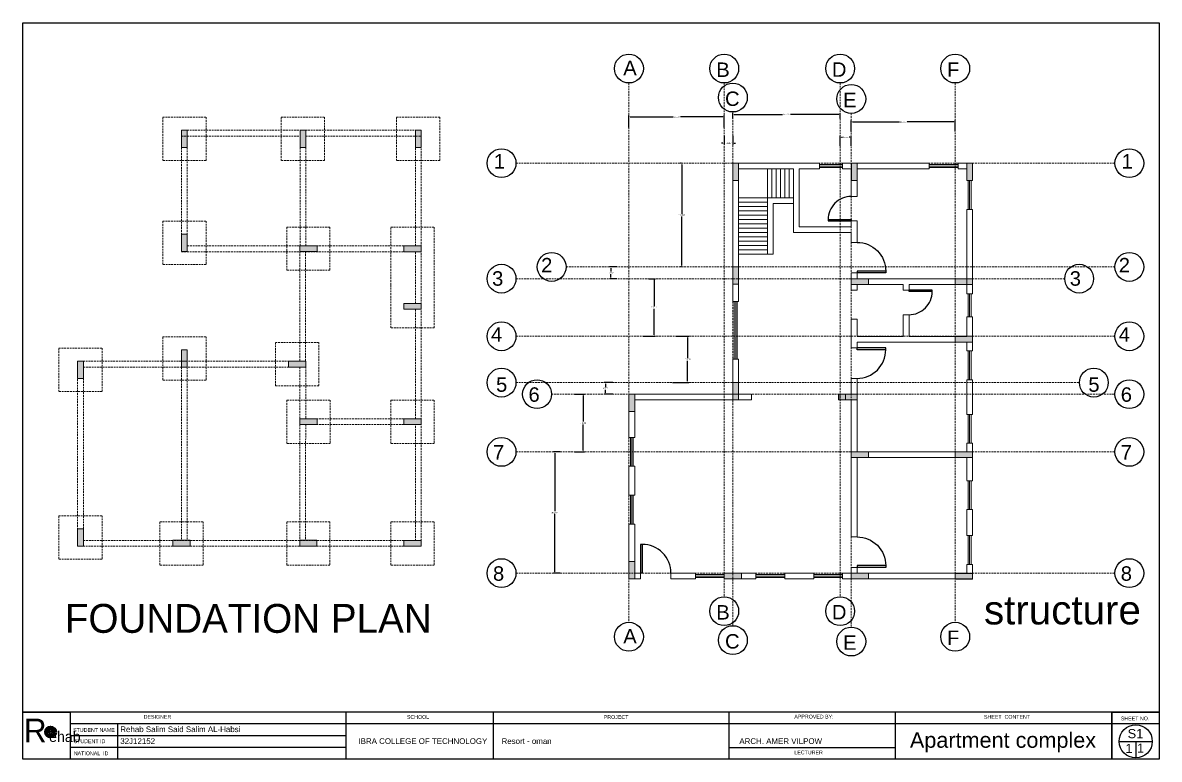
# Model space of a CAD drawing. Header units: inches. Extents: x -179 to 300, y 123 to 718.
# Drawn here: x 144.9 to 299.9, y 489.3 to 589.8 of the extents above; entities that cross this region are included whole.
import ezdxf

# ---------------------------------------------------------------- set-up
doc = ezdxf.new("R2010")
doc.units = ezdxf.units.IN
doc.header["$MEASUREMENT"] = 0
for name, pattern in [('ACAD_ISO02W100', [15, 12, -3]), ('DASHED2', [0.375, 0.25, -0.125]), ('HIDDEN', [0.375, 0.25, -0.125])]:
    doc.linetypes.add(name, pattern=pattern)
doc.layers.add('FUR', color=6, linetype='Continuous')
doc.styles.get("Standard").update_dxf_attribs({"font": 'arial.ttf'})
doc.styles.add('STYLUS', font='stylu.ttf')
doc.dimstyles.get("Standard").update_dxf_attribs({"dimtxt": 0.18, "dimasz": 0.18, "dimexe": 0.18, "dimexo": 0.0625, "dimgap": 0.09, "dimtad": 0, "dimtih": 1, "dimtoh": 1, "dimdec": 4, "dimzin": 0, "dimdsep": 46, "dimtxsty": 'Standard', "dimcen": 0.09, "dimadec": 0, "dimazin": 0, "dimtfac": 1, "dimtdec": 4, "dimtofl": 0, "dimtmove": 0, "dimatfit": 3, "dimfxl": 1, "dimtolj": 1, "dimtzin": 0, "dimarcsym": 0})

# ---------------------------------------------------------------- blocks, each defined once
blk = doc.blocks.new('DESK4')
at = {"color": 0}
for p, q in [((0, 1), (-0.06, 1)), ((0, 0), (-0.06, 0))]:
    blk.add_line(p, q, dxfattribs=at)
blk.add_lwpolyline([(-0.06, 1), (-0.06, 0)], dxfattribs=at)
blk.add_lwpolyline([(1, 0, 0.414214), (0, 1), (0, 0)], format="xyb", dxfattribs=at)
blk = doc.blocks.new('*D258')
at = {"color": 0, "lineweight": -2, "transparency": 16777216}
for p, q in [((257.88, 574.93), (257.88, 576.41)), ((258.06, 576.23), (264.44, 576.23)), ((271.88, 576.23), (265.49, 576.23)), ((272.06, 574.93), (272.06, 576.41))]:
    blk.add_line(p, q, dxfattribs=at)
at = {"color": 0, "lineweight": 100, "transparency": 16777216}
for points in [[(258.06, 576.26), (258.06, 576.2), (257.88, 576.23)], [(271.88, 576.26), (271.88, 576.2), (272.06, 576.23)]]:
    blk.add_solid(points, dxfattribs=at)
at = {"layer": 'Defpoints', "color": 0, "lineweight": 100, "transparency": 16777216}
for p in [(272.06, 576.23), (257.88, 574.87), (272.06, 574.87)]:
    blk.add_point(p, dxfattribs=at)
at = {"color": 0, "lineweight": 100, "transparency": 16777216, "insert": (264.97, 576.23), "char_height": 0.18, "attachment_point": 5}
blk.add_mtext('\\A1;14.1803', dxfattribs=at)
blk = doc.blocks.new('*D259')
at = {"color": 0, "lineweight": -2, "transparency": 16777216}
for p, q in [((256.36, 572.97), (256.36, 574.32)), ((256.54, 574.14), (256.67, 574.14)), ((257.7, 574.14), (257.58, 574.14)), ((257.88, 572.97), (257.88, 574.32))]:
    blk.add_line(p, q, dxfattribs=at)
at = {"color": 0, "lineweight": 100, "transparency": 16777216}
for points in [[(256.54, 574.17), (256.54, 574.11), (256.36, 574.14)], [(257.7, 574.17), (257.7, 574.11), (257.88, 574.14)]]:
    blk.add_solid(points, dxfattribs=at)
at = {"layer": 'Defpoints', "color": 0, "lineweight": 100, "transparency": 16777216}
for p in [(256.36, 574.14), (256.36, 572.91), (257.88, 572.91)]:
    blk.add_point(p, dxfattribs=at)
at = {"color": 0, "lineweight": 100, "transparency": 16777216, "insert": (257.12, 574.14), "char_height": 0.18, "attachment_point": 5}
blk.add_mtext('\\A1;1.5169', dxfattribs=at)
blk = doc.blocks.new('*D260')
at = {"color": 0, "lineweight": -2, "transparency": 16777216}
for p, q in [((241.73, 576.68), (241.73, 577.42)), ((241.91, 577.24), (248.52, 577.24)), ((256.18, 577.24), (249.57, 577.24)), ((256.36, 576.68), (256.36, 577.42))]:
    blk.add_line(p, q, dxfattribs=at)
at = {"color": 0, "lineweight": 100, "transparency": 16777216}
for points in [[(241.91, 577.27), (241.91, 577.21), (241.73, 577.24)], [(256.18, 577.27), (256.18, 577.21), (256.36, 577.24)]]:
    blk.add_solid(points, dxfattribs=at)
at = {"layer": 'Defpoints', "color": 0, "lineweight": 100, "transparency": 16777216}
for p in [(241.73, 577.24), (241.73, 576.62), (256.36, 576.62)]:
    blk.add_point(p, dxfattribs=at)
at = {"color": 0, "lineweight": 100, "transparency": 16777216, "insert": (249.05, 577.24), "char_height": 0.18, "attachment_point": 5}
blk.add_mtext('\\A1;14.6329', dxfattribs=at)
blk = doc.blocks.new('*D249')
at = {"color": 0, "lineweight": -2, "transparency": 16777216}
for p, q in [((240.55, 574.33), (240.55, 573.14)), ((241.73, 574.33), (241.73, 573.14)), ((240.37, 573.32), (240.19, 573.32)), ((241.91, 573.32), (242.09, 573.32))]:
    blk.add_line(p, q, dxfattribs=at)
at = {"color": 0, "lineweight": 100, "transparency": 16777216}
for points in [[(240.37, 573.35), (240.37, 573.29), (240.55, 573.32)], [(241.91, 573.35), (241.91, 573.29), (241.73, 573.32)]]:
    blk.add_solid(points, dxfattribs=at)
at = {"layer": 'Defpoints', "color": 0, "lineweight": 100, "transparency": 16777216}
for p in [(240.55, 574.39), (241.73, 574.39), (241.73, 573.32)]:
    blk.add_point(p, dxfattribs=at)
at = {"color": 0, "lineweight": 100, "transparency": 16777216, "insert": (241.14, 573.32), "char_height": 0.18, "attachment_point": 5}
blk.add_mtext('\\A1;1.1817', dxfattribs=at)
blk = doc.blocks.new('*D250')
at = {"color": 0, "lineweight": -2, "transparency": 16777216}
for p, q in [((227.55, 575.48), (227.55, 577.09)), ((227.73, 576.91), (233.52, 576.91)), ((240.37, 576.91), (234.57, 576.91)), ((240.55, 575.48), (240.55, 577.09))]:
    blk.add_line(p, q, dxfattribs=at)
at = {"color": 0, "lineweight": 100, "transparency": 16777216}
for points in [[(227.73, 576.94), (227.73, 576.88), (227.55, 576.91)], [(240.37, 576.94), (240.37, 576.88), (240.55, 576.91)]]:
    blk.add_solid(points, dxfattribs=at)
at = {"layer": 'Defpoints', "color": 0, "lineweight": 100, "transparency": 16777216}
for p in [(227.55, 576.91), (227.55, 575.42), (240.55, 575.42)]:
    blk.add_point(p, dxfattribs=at)
at = {"color": 0, "lineweight": 100, "transparency": 16777216, "insert": (234.05, 576.91), "char_height": 0.18, "attachment_point": 5}
blk.add_mtext('\\A1;12.9986', dxfattribs=at)
blk = doc.blocks.new('*D251')
at = {"color": 0, "lineweight": -2, "transparency": 16777216}
for p, q in [((234.68, 570.6), (234.57, 570.6)), ((234.75, 570.42), (234.75, 563.7)), ((234.75, 556.62), (234.75, 563.34)), ((234.68, 556.44), (234.57, 556.44))]:
    blk.add_line(p, q, dxfattribs=at)
at = {"color": 0, "lineweight": 100, "transparency": 16777216}
for points in [[(234.72, 570.42), (234.78, 570.42), (234.75, 570.6)], [(234.72, 556.62), (234.78, 556.62), (234.75, 556.44)]]:
    blk.add_solid(points, dxfattribs=at)
at = {"layer": 'Defpoints', "color": 0, "lineweight": 100, "transparency": 16777216}
for p in [(234.75, 570.6), (234.75, 556.44), (234.75, 556.44)]:
    blk.add_point(p, dxfattribs=at)
at = {"color": 0, "lineweight": 100, "transparency": 16777216, "insert": (234.75, 563.52), "char_height": 0.18, "attachment_point": 5}
blk.add_mtext('\\A1;14.1567', dxfattribs=at)
blk = doc.blocks.new('*D252')
at = {"color": 0, "lineweight": -2, "transparency": 16777216}
for p, q in [((225.92, 556.44), (224.88, 556.44)), ((225.06, 556.26), (225.06, 555.82)), ((225.06, 555.02), (225.06, 555.46)), ((225.92, 554.84), (224.88, 554.84))]:
    blk.add_line(p, q, dxfattribs=at)
at = {"color": 0, "lineweight": 100, "transparency": 16777216}
for points in [[(225.03, 556.26), (225.09, 556.26), (225.06, 556.44)], [(225.03, 555.02), (225.09, 555.02), (225.06, 554.84)]]:
    blk.add_solid(points, dxfattribs=at)
at = {"layer": 'Defpoints', "color": 0, "lineweight": 100, "transparency": 16777216}
for p in [(225.98, 556.44), (225.06, 554.84), (225.98, 554.84)]:
    blk.add_point(p, dxfattribs=at)
at = {"color": 0, "lineweight": 100, "transparency": 16777216, "insert": (225.06, 555.64), "char_height": 0.18, "attachment_point": 5}
blk.add_mtext('\\A1;1.5992', dxfattribs=at)
blk = doc.blocks.new('*D253')
at = {"color": 0, "lineweight": -2, "transparency": 16777216}
for p, q in [((230.25, 554.84), (231.16, 554.84)), ((230.98, 554.66), (230.98, 551.09)), ((230.98, 547.16), (230.98, 550.73)), ((229.49, 546.98), (231.16, 546.98))]:
    blk.add_line(p, q, dxfattribs=at)
at = {"color": 0, "lineweight": 100, "transparency": 16777216}
for points in [[(230.95, 554.66), (231.01, 554.66), (230.98, 554.84)], [(230.95, 547.16), (231.01, 547.16), (230.98, 546.98)]]:
    blk.add_solid(points, dxfattribs=at)
at = {"layer": 'Defpoints', "color": 0, "lineweight": 100, "transparency": 16777216}
for p in [(230.18, 554.84), (229.43, 546.98), (230.98, 546.98)]:
    blk.add_point(p, dxfattribs=at)
at = {"color": 0, "lineweight": 100, "transparency": 16777216, "insert": (230.98, 550.91), "char_height": 0.18, "attachment_point": 5}
blk.add_mtext('\\A1;7.8614', dxfattribs=at)
blk = doc.blocks.new('*D254')
at = {"color": 0, "lineweight": -2, "transparency": 16777216}
for p, q in [((233.94, 546.98), (235.74, 546.98)), ((235.56, 546.8), (235.56, 544)), ((235.56, 540.84), (235.56, 543.64)), ((233.48, 540.66), (235.74, 540.66))]:
    blk.add_line(p, q, dxfattribs=at)
at = {"color": 0, "lineweight": 100, "transparency": 16777216}
for points in [[(235.53, 546.8), (235.59, 546.8), (235.56, 546.98)], [(235.53, 540.84), (235.59, 540.84), (235.56, 540.66)]]:
    blk.add_solid(points, dxfattribs=at)
at = {"layer": 'Defpoints', "color": 0, "lineweight": 100, "transparency": 16777216}
for p in [(233.88, 546.98), (233.42, 540.66), (235.56, 540.66)]:
    blk.add_point(p, dxfattribs=at)
at = {"color": 0, "lineweight": 100, "transparency": 16777216, "insert": (235.56, 543.82), "char_height": 0.18, "attachment_point": 5}
blk.add_mtext('\\A1;6.3189', dxfattribs=at)
blk = doc.blocks.new('*D255')
at = {"color": 0, "lineweight": -2, "transparency": 16777216}
for p, q in [((225.37, 540.66), (224.16, 540.66)), ((224.34, 540.48), (224.34, 540.05)), ((224.34, 539.26), (224.34, 539.69)), ((225.37, 539.08), (224.16, 539.08))]:
    blk.add_line(p, q, dxfattribs=at)
at = {"color": 0, "lineweight": 100, "transparency": 16777216}
for points in [[(224.31, 540.48), (224.37, 540.48), (224.34, 540.66)], [(224.31, 539.26), (224.37, 539.26), (224.34, 539.08)]]:
    blk.add_solid(points, dxfattribs=at)
at = {"layer": 'Defpoints', "color": 0, "lineweight": 100, "transparency": 16777216}
for p in [(225.44, 540.66), (224.34, 539.08), (225.44, 539.08)]:
    blk.add_point(p, dxfattribs=at)
at = {"color": 0, "lineweight": 100, "transparency": 16777216, "insert": (224.34, 539.87), "char_height": 0.18, "attachment_point": 5}
blk.add_mtext('\\A1;1.5756', dxfattribs=at)
blk = doc.blocks.new('*D256')
at = {"color": 0, "lineweight": -2, "transparency": 16777216}
for p, q in [((220.12, 539.08), (221.5, 539.08)), ((221.32, 538.9), (221.32, 535.33)), ((221.32, 531.39), (221.32, 534.96)), ((220.12, 531.21), (221.5, 531.21))]:
    blk.add_line(p, q, dxfattribs=at)
at = {"color": 0, "lineweight": 100, "transparency": 16777216}
for points in [[(221.29, 538.9), (221.35, 538.9), (221.32, 539.08)], [(221.29, 531.39), (221.35, 531.39), (221.32, 531.21)]]:
    blk.add_solid(points, dxfattribs=at)
at = {"layer": 'Defpoints', "color": 0, "lineweight": 100, "transparency": 16777216}
for p in [(220.06, 539.08), (220.06, 531.21), (221.32, 531.21)]:
    blk.add_point(p, dxfattribs=at)
at = {"color": 0, "lineweight": 100, "transparency": 16777216, "insert": (221.32, 535.15), "char_height": 0.18, "attachment_point": 5}
blk.add_mtext('\\A1;7.8780', dxfattribs=at)
blk = doc.blocks.new('*D257')
at = {"color": 0, "lineweight": -2, "transparency": 16777216}
for p, q in [((218.15, 531.21), (217.28, 531.21)), ((217.46, 531.03), (217.46, 523.12)), ((217.46, 514.84), (217.46, 522.75)), ((218.15, 514.66), (217.28, 514.66))]:
    blk.add_line(p, q, dxfattribs=at)
at = {"color": 0, "lineweight": 100, "transparency": 16777216}
for points in [[(217.43, 531.03), (217.49, 531.03), (217.46, 531.21)], [(217.43, 514.84), (217.49, 514.84), (217.46, 514.66)]]:
    blk.add_solid(points, dxfattribs=at)
at = {"layer": 'Defpoints', "color": 0, "lineweight": 100, "transparency": 16777216}
for p in [(218.21, 531.21), (217.46, 514.66), (218.21, 514.66)]:
    blk.add_point(p, dxfattribs=at)
at = {"color": 0, "lineweight": 100, "transparency": 16777216, "insert": (217.46, 522.93), "char_height": 0.18, "attachment_point": 5}
blk.add_mtext('\\A1;16.5437', dxfattribs=at)

msp = doc.modelspace()

# ---------------------------------------------------------------- hatches: boundary and pattern name
at = {"lineweight": 0, "true_color": 0xf27172}
h = msp.add_hatch(color=11, dxfattribs=at)
h.dxf.hatch_style = 1
h.paths.add_polyline_path([(166.52053, 572.71997), (167.30833, 572.71997), (167.30833, 575.08335), (166.52053, 575.08335)])
h = msp.add_hatch(color=11, dxfattribs=at)
h.dxf.hatch_style = 1
h.paths.add_polyline_path([(182.68282, 572.71997), (183.47061, 572.71997), (183.47061, 575.08335), (182.68282, 575.08335)])
h = msp.add_hatch(color=11, dxfattribs=at)
h.dxf.hatch_style = 1
h.paths.add_polyline_path([(198.42624, 572.71997), (199.21404, 572.71997), (199.21404, 575.08335), (198.42624, 575.08335)])
h = msp.add_hatch(color=11, dxfattribs=at)
h.dxf.hatch_style = 1
h.paths.add_polyline_path([(241.72977, 568.23242), (242.51756, 568.23242), (242.51756, 570.59581), (241.72977, 570.59581)])
h = msp.add_hatch(color=11, dxfattribs=at)
h.dxf.hatch_style = 1
h.paths.add_polyline_path([(257.89205, 568.23242), (258.67984, 568.23242), (258.67984, 570.59581), (257.89205, 570.59581)])
h = msp.add_hatch(color=11, dxfattribs=at)
h.dxf.hatch_style = 1
h.paths.add_polyline_path([(273.63547, 568.23242), (274.42327, 568.23242), (274.42327, 570.59581), (273.63547, 570.59581)])
h = msp.add_hatch(color=11, dxfattribs=at)
h.dxf.hatch_style = 1
h.paths.add_polyline_path([(166.52053, 558.56326), (167.30833, 558.56326), (167.30833, 560.92664), (166.52053, 560.92664)])
h = msp.add_hatch(color=11, dxfattribs=at)
h.dxf.hatch_style = 1
h.paths.add_polyline_path([(184.99991, 558.53965), (184.99991, 559.32745), (182.63652, 559.32745), (182.63652, 558.53965)])
h = msp.add_hatch(color=11, dxfattribs=at)
h.dxf.hatch_style = 1
h.paths.add_polyline_path([(199.21404, 558.51487), (199.21404, 559.30267), (196.85065, 559.30267), (196.85065, 558.51487)])
h = msp.add_hatch(color=11, dxfattribs=at)
h.dxf.hatch_style = 1
h.paths.add_polyline_path([(241.72977, 554.07571), (242.51756, 554.07571), (242.51756, 556.4391), (241.72977, 556.4391)])
h = msp.add_hatch(color=11, dxfattribs=at)
h.dxf.hatch_style = 1
h.paths.add_polyline_path([(260.20914, 554.05211), (260.20914, 554.83991), (257.84576, 554.83991), (257.84576, 554.05211)])
h = msp.add_hatch(color=11, dxfattribs=at)
h.dxf.hatch_style = 1
h.paths.add_polyline_path([(274.42327, 554.02733), (274.42327, 554.81512), (272.05988, 554.81512), (272.05988, 554.02733)])
h = msp.add_hatch(color=11, dxfattribs=at)
h.dxf.hatch_style = 1
h.paths.add_polyline_path([(199.21404, 550.67823), (199.21404, 551.46602), (196.85065, 551.46602), (196.85065, 550.67823)])
h = msp.add_hatch(color=11, dxfattribs=at)
h.dxf.hatch_style = 1
h.paths.add_polyline_path([(274.42327, 546.19068), (274.42327, 546.97848), (272.05988, 546.97848), (272.05988, 546.19068)])
h = msp.add_hatch(color=11, dxfattribs=at)
h.dxf.hatch_style = 1
h.paths.add_polyline_path([(166.52053, 542.78375), (167.30833, 542.78375), (167.30833, 545.14714), (166.52053, 545.14714)])
h = msp.add_hatch(color=11, dxfattribs=at)
h.dxf.hatch_style = 1
h.paths.add_polyline_path([(152.34022, 541.20816), (153.12801, 541.20816), (153.12801, 543.57155), (152.34022, 543.57155)])
h = msp.add_hatch(color=11, dxfattribs=at)
h.dxf.hatch_style = 1
h.paths.add_polyline_path([(183.45813, 542.78375), (183.45813, 543.57155), (181.09475, 543.57155), (181.09475, 542.78375)])
h = msp.add_hatch(color=11, dxfattribs=at)
h.dxf.hatch_style = 1
h.paths.add_polyline_path([(241.72977, 538.29621), (242.51756, 538.29621), (242.51756, 540.65959), (241.72977, 540.65959)])
h = msp.add_hatch(color=11, dxfattribs=at)
h.dxf.hatch_style = 1
h.paths.add_polyline_path([(227.54945, 536.72062), (228.33725, 536.72062), (228.33725, 539.084), (227.54945, 539.084)])
h = msp.add_hatch(color=11, dxfattribs=at)
h.dxf.hatch_style = 1
h.paths.add_polyline_path([(258.66736, 538.29621), (258.66736, 539.084), (256.30398, 539.084), (256.30398, 538.29621)])
h = msp.add_hatch(color=11, dxfattribs=at)
h.dxf.hatch_style = 1
h.paths.add_polyline_path([(185.03372, 534.92813), (185.03372, 535.71592), (182.67034, 535.71592), (182.67034, 534.92813)])
h = msp.add_hatch(color=11, dxfattribs=at)
h.dxf.hatch_style = 1
h.paths.add_polyline_path([(199.21404, 534.92813), (199.21404, 535.71592), (196.85065, 535.71592), (196.85065, 534.92813)])
h = msp.add_hatch(color=11, dxfattribs=at)
h.dxf.hatch_style = 1
h.paths.add_polyline_path([(260.24295, 530.41825), (260.24295, 531.20605), (257.87957, 531.20605), (257.87957, 530.41825)])
h = msp.add_hatch(color=11, dxfattribs=at)
h.dxf.hatch_style = 1
h.paths.add_polyline_path([(274.42327, 530.44058), (274.42327, 531.22838), (272.05988, 531.22838), (272.05988, 530.44058)])
h = msp.add_hatch(color=11, dxfattribs=at)
h.dxf.hatch_style = 1
h.paths.add_polyline_path([(152.34022, 518.3621), (153.12801, 518.3621), (153.12801, 520.72548), (152.34022, 520.72548)])
h = msp.add_hatch(color=11, dxfattribs=at)
h.dxf.hatch_style = 1
h.paths.add_polyline_path([(167.70223, 518.3621), (167.70223, 519.14989), (165.33884, 519.14989), (165.33884, 518.3621)])
h = msp.add_hatch(color=11, dxfattribs=at)
h.dxf.hatch_style = 1
h.paths.add_polyline_path([(184.99944, 518.3621), (184.99944, 519.14989), (182.63605, 519.14989), (182.63605, 518.3621)])
h = msp.add_hatch(color=11, dxfattribs=at)
h.dxf.hatch_style = 1
h.paths.add_polyline_path([(199.21404, 518.32319), (199.21404, 519.11099), (196.85065, 519.11099), (196.85065, 518.32319)])
h = msp.add_hatch(color=11, dxfattribs=at)
h.dxf.hatch_style = 1
h.paths.add_polyline_path([(227.54945, 513.87455), (228.33725, 513.87455), (228.33725, 516.23794), (227.54945, 516.23794)])
h = msp.add_hatch(color=11, dxfattribs=at)
h.dxf.hatch_style = 1
h.paths.add_polyline_path([(242.91146, 513.87455), (242.91146, 514.66235), (240.54807, 514.66235), (240.54807, 513.87455)])
h = msp.add_hatch(color=11, dxfattribs=at)
h.dxf.hatch_style = 1
h.paths.add_polyline_path([(260.20867, 513.87455), (260.20867, 514.66235), (257.84528, 514.66235), (257.84528, 513.87455)])
h = msp.add_hatch(color=11, dxfattribs=at)
h.dxf.hatch_style = 1
h.paths.add_polyline_path([(274.42327, 513.83565), (274.42327, 514.62344), (272.05988, 514.62344), (272.05988, 513.83565)])
at = {"lineweight": 100, "true_color": 0x000000}
h = msp.add_hatch(color=18, dxfattribs=at)
h.dxf.hatch_style = 1
h.paths.add_polyline_path([(148.33942, 493.16686, 1), (148.50346, 493.16686, 1)])
h.paths.add_polyline_path([(149.08464, 493.16686, 1), (148.9206, 493.16686, 1)])

# ---------------------------------------------------------------- linework, layer by layer
at = {"color": 240, "true_color": 0xed1f24}
for p, q in [((144.85777, 489.26594), (144.85777, 589.76088)), ((144.85777, 489.26594), (144.85777, 589.76088)), ((144.85777, 589.76088), (299.89484, 589.76088)), ((299.89484, 589.76088), (299.89484, 489.26594)), ((299.89484, 495.70793), (144.85777, 495.70793)), ((209.0117, 495.70793), (209.0117, 489.26594)), ((241.18219, 495.70793), (241.18219, 489.26594)), ((263.88647, 495.70793), (263.88647, 489.26594)), ((263.88647, 495.70793), (263.88647, 489.26594)), ((293.42109, 495.70793), (293.42109, 489.26594)), ((299.89484, 494.09743), (151.33152, 494.09743)), ((157.80527, 494.09743), (157.80527, 489.26594)), ((241.18219, 494.09743), (241.18219, 489.26594)), ((188.91778, 492.48693), (151.33152, 492.48693)), ((188.91778, 490.87644), (151.33152, 490.87644)), ((263.88647, 490.81181), (241.18219, 490.81181)), ((299.89484, 489.26594), (144.85777, 489.26594)), ((299.89484, 489.26594), (144.85777, 489.26594))]:
    msp.add_line(p, q, dxfattribs=at)
at = {"color": 5, "linetype": 'DASHED2', "lineweight": 0}
for p, q in [((227.54945, 581.53996), (227.54945, 507.95387)), ((240.54807, 581.53996), (240.54807, 511.44601)), ((256.36271, 581.53996), (256.36271, 511.44601)), ((272.05988, 581.53996), (272.05988, 507.95387)), ((241.72977, 577.58444), (241.72977, 507.4905)), ((257.87957, 577.39084), (257.87957, 507.29689))]:
    msp.add_line(p, q, dxfattribs=at)
at = {"color": 1, "linetype": 'HIDDEN', "lineweight": 0}
for p, q in [((163.9602, 576.85589), (169.86866, 576.85589)), ((163.9602, 570.94743), (163.9602, 576.85589)), ((169.86866, 576.85589), (169.86866, 570.94743)), ((180.12248, 576.85589), (186.03095, 576.85589)), ((180.12248, 570.94743), (180.12248, 576.85589)), ((186.03095, 576.85589), (186.03095, 570.94743)), ((195.86591, 576.85589), (201.77437, 576.85589)), ((195.86591, 570.94743), (195.86591, 576.85589)), ((201.77437, 576.85589), (201.77437, 570.94743)), ((169.86866, 570.94743), (163.9602, 570.94743)), ((186.03095, 570.94743), (180.12248, 570.94743)), ((201.77437, 570.94743), (195.86591, 570.94743)), ((163.9602, 562.69918), (169.86866, 562.69918)), ((163.9602, 556.79072), (163.9602, 562.69918)), ((169.86866, 562.69918), (169.86866, 556.79072)), ((180.86398, 561.88778), (186.77245, 561.88778)), ((180.86398, 555.97932), (180.86398, 561.88778)), ((186.77245, 561.88778), (186.77245, 555.97932)), ((195.07811, 561.863), (200.98657, 561.863)), ((195.07811, 554.02636), (195.07811, 561.863)), ((200.98657, 561.863), (200.98657, 554.02636)), ((169.86866, 556.79072), (163.9602, 556.79072)), ((186.77245, 555.97932), (180.86398, 555.97932)), ((195.07811, 548.11789), (195.07811, 554.02636)), ((200.98657, 554.02636), (200.98657, 548.11789)), ((200.98657, 548.11789), (195.07811, 548.11789)), ((163.9602, 546.91968), (169.86866, 546.91968)), ((163.9602, 541.01121), (163.9602, 546.91968)), ((169.86866, 546.91968), (169.86866, 541.01121)), ((179.32221, 546.13188), (185.23067, 546.13188)), ((179.32221, 540.22342), (179.32221, 546.13188)), ((185.23067, 546.13188), (185.23067, 540.22342)), ((149.77989, 545.34408), (155.68835, 545.34408)), ((149.77989, 539.43562), (149.77989, 545.34408)), ((155.68835, 545.34408), (155.68835, 539.43562)), ((169.86866, 541.01121), (163.9602, 541.01121)), ((185.23067, 540.22342), (179.32221, 540.22342)), ((155.68835, 539.43562), (149.77989, 539.43562)), ((180.8978, 538.27626), (186.80626, 538.27626)), ((180.8978, 532.36779), (180.8978, 538.27626)), ((186.80626, 538.27626), (186.80626, 532.36779)), ((195.07811, 538.27626), (200.98657, 538.27626)), ((195.07811, 532.36779), (195.07811, 538.27626)), ((200.98657, 538.27626), (200.98657, 532.36779)), ((186.80626, 532.36779), (180.8978, 532.36779)), ((200.98657, 532.36779), (195.07811, 532.36779)), ((149.77989, 522.49802), (155.68835, 522.49802)), ((149.77989, 516.58956), (149.77989, 522.49802)), ((155.68835, 522.49802), (155.68835, 516.58956)), ((163.5663, 521.67132), (169.47477, 521.67132)), ((163.5663, 515.76286), (163.5663, 521.67132)), ((169.47477, 521.67132), (169.47477, 515.76286)), ((180.86351, 521.67132), (186.77198, 521.67132)), ((180.86351, 515.76286), (180.86351, 521.67132)), ((186.77198, 521.67132), (186.77198, 515.76286)), ((195.07811, 521.67132), (200.98657, 521.67132)), ((195.07811, 515.76286), (195.07811, 521.67132)), ((200.98657, 521.67132), (200.98657, 515.76286)), ((155.68835, 516.58956), (149.77989, 516.58956)), ((169.47477, 515.76286), (163.5663, 515.76286)), ((186.77198, 515.76286), (180.86351, 515.76286)), ((200.98657, 515.76286), (195.07811, 515.76286))]:
    msp.add_line(p, q, dxfattribs=at)
at = {"color": 32, "lineweight": 0}
for p, q in [((166.52053, 575.08335), (167.30833, 575.08335)), ((166.52053, 572.71997), (166.52053, 575.08335)), ((167.30833, 575.08335), (167.30833, 572.71997)), ((182.68282, 575.08335), (183.47061, 575.08335)), ((182.68282, 572.71997), (182.68282, 575.08335)), ((183.47061, 575.08335), (183.47061, 572.71997)), ((198.42624, 575.08335), (199.21404, 575.08335)), ((198.42624, 572.71997), (198.42624, 575.08335)), ((199.21404, 575.08335), (199.21404, 572.71997)), ((167.30833, 572.71997), (166.52053, 572.71997)), ((183.47061, 572.71997), (182.68282, 572.71997)), ((199.21404, 572.71997), (198.42624, 572.71997)), ((241.72977, 570.59581), (242.51756, 570.59581)), ((241.72977, 568.23242), (241.72977, 570.59581)), ((242.51756, 570.59581), (242.51756, 568.23242)), ((257.89205, 570.59581), (258.67984, 570.59581)), ((257.89205, 568.23242), (257.89205, 570.59581)), ((258.67984, 570.59581), (258.67984, 568.23242)), ((273.63547, 570.59581), (274.42327, 570.59581)), ((273.63547, 568.23242), (273.63547, 570.59581)), ((274.42327, 570.59581), (274.42327, 568.23242)), ((242.51756, 568.23242), (241.72977, 568.23242)), ((258.67984, 568.23242), (257.89205, 568.23242)), ((274.42327, 568.23242), (273.63547, 568.23242)), ((166.52053, 560.92664), (167.30833, 560.92664)), ((166.52053, 558.56326), (166.52053, 560.92664)), ((167.30833, 560.92664), (167.30833, 558.56326)), ((167.30833, 558.56326), (166.52053, 558.56326)), ((182.63652, 559.32745), (184.99991, 559.32745)), ((182.63652, 558.53965), (182.63652, 559.32745)), ((184.99991, 558.53965), (182.63652, 558.53965)), ((184.99991, 559.32745), (184.99991, 558.53965)), ((196.85065, 559.30267), (199.21404, 559.30267)), ((196.85065, 558.51487), (196.85065, 559.30267)), ((199.21404, 558.51487), (196.85065, 558.51487)), ((199.21404, 559.30267), (199.21404, 558.51487)), ((241.72977, 556.4391), (242.51756, 556.4391)), ((241.72977, 554.07571), (241.72977, 556.4391)), ((242.51756, 556.4391), (242.51756, 554.07571)), ((242.51756, 554.07571), (241.72977, 554.07571)), ((257.84576, 554.83991), (260.20914, 554.83991)), ((257.84576, 554.05211), (257.84576, 554.83991)), ((260.20914, 554.05211), (257.84576, 554.05211)), ((260.20914, 554.83991), (260.20914, 554.05211)), ((272.05988, 554.81512), (274.42327, 554.81512)), ((272.05988, 554.02733), (272.05988, 554.81512)), ((274.42327, 554.02733), (272.05988, 554.02733)), ((274.42327, 554.81512), (274.42327, 554.02733)), ((196.85065, 551.46602), (199.21404, 551.46602)), ((196.85065, 550.67823), (196.85065, 551.46602)), ((199.21404, 550.67823), (196.85065, 550.67823)), ((199.21404, 551.46602), (199.21404, 550.67823)), ((272.05988, 546.97848), (274.42327, 546.97848)), ((272.05988, 546.19068), (272.05988, 546.97848)), ((274.42327, 546.19068), (272.05988, 546.19068)), ((274.42327, 546.97848), (274.42327, 546.19068)), ((166.52053, 545.14714), (167.30833, 545.14714)), ((166.52053, 542.78375), (166.52053, 545.14714)), ((167.30833, 545.14714), (167.30833, 542.78375)), ((152.34022, 543.57155), (153.12801, 543.57155)), ((152.34022, 541.20816), (152.34022, 543.57155)), ((153.12801, 543.57155), (153.12801, 541.20816)), ((167.30833, 542.78375), (166.52053, 542.78375)), ((181.09475, 543.57155), (183.45813, 543.57155)), ((181.09475, 542.78375), (181.09475, 543.57155)), ((183.45813, 542.78375), (181.09475, 542.78375)), ((183.45813, 543.57155), (183.45813, 542.78375)), ((153.12801, 541.20816), (152.34022, 541.20816)), ((241.72977, 540.65959), (242.51756, 540.65959)), ((241.72977, 538.29621), (241.72977, 540.65959)), ((242.51756, 540.65959), (242.51756, 538.29621)), ((227.54945, 539.084), (228.33725, 539.084)), ((227.54945, 536.72062), (227.54945, 539.084)), ((228.33725, 539.084), (228.33725, 536.72062)), ((242.51756, 538.29621), (241.72977, 538.29621)), ((256.30398, 539.084), (258.66736, 539.084)), ((256.30398, 538.29621), (256.30398, 539.084)), ((258.66736, 538.29621), (256.30398, 538.29621)), ((258.66736, 539.084), (258.66736, 538.29621)), ((228.33725, 536.72062), (227.54945, 536.72062)), ((182.67034, 535.71592), (185.03372, 535.71592)), ((182.67034, 534.92813), (182.67034, 535.71592)), ((185.03372, 534.92813), (182.67034, 534.92813)), ((185.03372, 535.71592), (185.03372, 534.92813)), ((196.85065, 535.71592), (199.21404, 535.71592)), ((196.85065, 534.92813), (196.85065, 535.71592)), ((199.21404, 534.92813), (196.85065, 534.92813)), ((199.21404, 535.71592), (199.21404, 534.92813)), ((257.87957, 531.20605), (260.24295, 531.20605)), ((257.87957, 530.41825), (257.87957, 531.20605)), ((260.24295, 530.41825), (257.87957, 530.41825)), ((260.24295, 531.20605), (260.24295, 530.41825)), ((272.05988, 531.22838), (274.42327, 531.22838)), ((272.05988, 530.44058), (272.05988, 531.22838)), ((274.42327, 530.44058), (272.05988, 530.44058)), ((274.42327, 531.22838), (274.42327, 530.44058)), ((152.34022, 520.72548), (153.12801, 520.72548)), ((152.34022, 518.3621), (152.34022, 520.72548)), ((153.12801, 520.72548), (153.12801, 518.3621)), ((153.12801, 518.3621), (152.34022, 518.3621)), ((165.33884, 519.14989), (167.70223, 519.14989)), ((165.33884, 518.3621), (165.33884, 519.14989)), ((167.70223, 518.3621), (165.33884, 518.3621)), ((167.70223, 519.14989), (167.70223, 518.3621)), ((182.63605, 519.14989), (184.99944, 519.14989)), ((182.63605, 518.3621), (182.63605, 519.14989)), ((184.99944, 518.3621), (182.63605, 518.3621)), ((184.99944, 519.14989), (184.99944, 518.3621)), ((196.85065, 519.11099), (199.21404, 519.11099)), ((196.85065, 518.32319), (196.85065, 519.11099)), ((199.21404, 518.32319), (196.85065, 518.32319)), ((199.21404, 519.11099), (199.21404, 518.32319)), ((227.54945, 516.23794), (228.33725, 516.23794)), ((227.54945, 513.87455), (227.54945, 516.23794)), ((228.33725, 516.23794), (228.33725, 513.87455)), ((228.33725, 513.87455), (227.54945, 513.87455)), ((240.54807, 514.66235), (242.91146, 514.66235)), ((240.54807, 513.87455), (240.54807, 514.66235)), ((242.91146, 513.87455), (240.54807, 513.87455)), ((242.91146, 514.66235), (242.91146, 513.87455)), ((257.84528, 514.66235), (260.20867, 514.66235)), ((257.84528, 513.87455), (257.84528, 514.66235)), ((260.20867, 513.87455), (257.84528, 513.87455)), ((260.20867, 514.66235), (260.20867, 513.87455)), ((272.05988, 514.62344), (274.42327, 514.62344)), ((272.05988, 513.83565), (272.05988, 514.62344)), ((274.42327, 513.83565), (272.05988, 513.83565)), ((274.42327, 514.62344), (274.42327, 513.83565))]:
    msp.add_line(p, q, dxfattribs=at)
at = {"color": 18, "linetype": 'HIDDEN', "lineweight": 0, "true_color": 0x000000}
for p, q in [((166.52053, 575.08335), (199.21404, 575.08335)), ((166.52053, 574.29556), (182.68282, 574.29556)), ((183.47061, 574.29556), (199.21404, 574.29556)), ((198.42624, 559.30267), (198.42624, 575.08335)), ((199.21404, 519.11099), (199.21404, 575.08335)), ((166.52053, 572.71997), (166.52053, 558.51487)), ((167.30833, 572.71997), (167.30833, 559.32745)), ((182.68282, 572.71997), (182.68282, 559.32745)), ((183.47061, 572.71997), (183.47061, 559.32745)), ((166.52053, 558.51487), (199.21404, 558.51487)), ((167.30833, 559.30267), (199.21404, 559.30267)), ((182.63652, 558.53965), (182.63652, 543.57155)), ((183.42432, 558.53965), (183.42432, 543.57155)), ((198.42624, 551.46602), (198.42624, 558.51487)), ((198.42624, 535.71592), (198.42624, 550.67823)), ((152.34022, 518.3621), (152.34022, 543.57155)), ((152.34022, 543.57155), (166.52053, 543.57155)), ((166.52053, 542.78375), (153.12801, 542.78375)), ((166.52053, 542.78375), (166.52053, 519.11099)), ((183.45813, 543.57155), (167.30833, 543.57155)), ((182.67034, 542.78375), (167.30833, 542.78375)), ((167.30833, 542.78375), (167.30833, 519.11099)), ((182.67034, 542.78375), (182.67034, 535.71592)), ((183.45813, 543.57155), (183.45813, 535.71592)), ((153.12801, 541.20816), (153.12801, 519.11099)), ((182.67034, 534.92813), (182.63605, 519.14989)), ((182.67034, 535.71592), (199.21404, 535.71592)), ((182.67034, 534.92813), (199.21404, 534.92813)), ((183.45813, 534.92641), (183.42385, 519.14818)), ((198.42624, 519.11099), (198.42624, 534.92813)), ((152.34022, 518.3621), (199.21404, 518.3621)), ((153.12801, 519.11099), (199.21404, 519.11099))]:
    msp.add_line(p, q, dxfattribs=at)
at = {"lineweight": 0}
for p, q in [((182.68282, 574.29556), (182.68282, 573.11387)), ((198.42624, 574.29556), (198.42624, 573.11387)), ((242.51756, 569.80801), (242.51756, 565.86904)), ((250.00162, 569.80801), (242.51756, 569.80801)), ((246.45654, 569.80801), (246.45654, 558.18803)), ((247.04738, 569.80801), (247.04738, 565.86904)), ((247.63823, 569.80801), (247.63823, 565.86904)), ((248.22908, 569.80801), (248.22908, 565.86904)), ((248.81992, 569.80801), (248.81992, 565.86904)), ((249.41077, 569.80801), (249.41077, 565.86904)), ((250.78941, 569.80801), (253.54669, 569.80801)), ((250.78941, 569.80801), (250.78941, 561.93006)), ((250.78941, 569.80801), (250.78941, 561.93006)), ((256.69788, 569.80801), (257.87957, 569.80801)), ((257.87957, 569.80801), (257.87957, 566.05811)), ((257.89205, 569.80801), (257.89205, 568.62632)), ((258.66736, 569.80801), (268.5148, 569.80801)), ((258.66736, 569.80801), (258.66736, 566.05811)), ((272.45378, 569.80801), (273.63547, 569.80801)), ((273.63547, 569.80801), (273.63547, 568.62632)), ((242.51756, 565.86904), (242.51756, 556.4155)), ((250.00162, 565.86904), (242.51756, 565.86904)), ((246.45654, 565.27819), (242.51756, 565.27819)), ((246.45654, 564.68735), (242.51756, 564.68735)), ((250.00162, 565.08124), (247.24433, 565.08124)), ((247.24433, 565.08124), (247.24433, 558.18803)), ((246.45654, 564.0965), (242.51756, 564.0965)), ((246.45654, 563.50565), (242.51756, 563.50565)), ((246.45654, 562.91481), (242.51756, 562.91481)), ((257.87957, 562.90693), (257.87957, 561.93006)), ((273.63547, 564.29345), (273.63547, 554.05211)), ((246.45654, 562.32396), (242.51756, 562.32396)), ((246.45654, 561.73311), (242.51756, 561.73311)), ((250.78941, 561.93006), (257.87957, 561.93006)), ((258.66736, 562.71786), (258.66736, 559.78631)), ((166.52053, 560.13885), (166.52053, 558.95716)), ((246.45654, 561.14227), (242.51756, 561.14227)), ((246.45654, 560.55142), (242.51756, 560.55142)), ((246.45654, 559.96057), (242.51756, 559.96057)), ((250.00162, 561.14227), (257.87957, 561.14227)), ((257.87957, 561.14227), (257.87957, 559.78631)), ((246.45654, 559.36973), (242.51756, 559.36973)), ((246.45654, 558.77888), (242.51756, 558.77888)), ((247.24433, 558.18803), (242.51756, 558.18803)), ((241.72977, 555.6513), (241.72977, 554.46961)), ((242.51756, 556.4155), (242.51756, 551.73593)), ((257.87957, 555.6277), (257.87957, 554.83991)), ((258.66736, 555.86309), (258.66736, 554.83991)), ((257.87957, 553.26431), (257.87957, 554.83991)), ((258.66736, 554.83991), (273.63547, 554.83991)), ((258.66736, 554.05211), (264.96973, 554.05211)), ((258.66736, 553.26431), (258.66736, 554.05211)), ((264.96973, 554.05211), (264.96973, 553.26431)), ((265.75752, 554.05211), (265.75752, 553.07524)), ((265.75752, 554.05211), (273.63547, 554.05211)), ((264.96973, 549.92406), (264.96973, 546.96195)), ((265.75752, 549.92406), (265.75752, 546.96195)), ((273.63547, 549.61009), (273.63547, 546.96195)), ((257.87957, 546.17416), (257.87957, 547.74975)), ((257.87957, 546.17416), (257.87957, 545.38636)), ((264.96973, 546.96195), (258.66736, 546.96195)), ((273.63547, 546.17416), (258.66736, 546.17416)), ((258.66736, 546.17416), (258.66736, 545.15097)), ((273.63547, 546.96195), (265.75752, 546.96195)), ((273.63547, 546.17416), (273.63547, 544.99247)), ((242.51756, 543.85798), (242.51756, 539.084)), ((257.87957, 541.22775), (257.87957, 539.084)), ((258.66736, 541.22775), (258.66736, 531.20605)), ((273.63547, 541.05349), (273.63547, 536.32672)), ((228.33725, 538.29621), (228.33725, 533.17554)), ((242.51756, 538.29621), (228.33725, 538.29621)), ((244.27604, 539.084), (242.51756, 539.084)), ((244.27604, 538.29621), (242.51756, 538.29621)), ((244.27604, 539.084), (244.27604, 538.29621)), ((256.12109, 539.084), (256.12109, 538.29621)), ((256.12109, 539.084), (256.30398, 539.084)), ((256.12109, 538.29621), (256.36271, 538.29621)), ((257.09177, 539.084), (257.09177, 538.29621)), ((257.87957, 539.084), (257.09177, 539.084)), ((257.09177, 538.29621), (257.87957, 538.29621)), ((257.87957, 538.29621), (257.87957, 530.41825)), ((273.63547, 532.38774), (273.63547, 531.20605)), ((257.87957, 530.41825), (257.87957, 519.60876)), ((258.66736, 531.20605), (273.63547, 531.20605)), ((258.66736, 530.41825), (273.63547, 530.41825)), ((258.66736, 530.41825), (258.66736, 519.60876)), ((228.33725, 529.23656), (228.33725, 525.29758)), ((228.33725, 521.35861), (228.33725, 514.66235)), ((257.87957, 515.45014), (257.87957, 514.66235)), ((258.66736, 515.68554), (258.66736, 514.66235)), ((228.33725, 514.66235), (229.36044, 514.66235)), ((233.28366, 514.66235), (236.6091, 514.66235)), ((240.94197, 514.66235), (244.88095, 514.66235)), ((248.81992, 514.66235), (252.7589, 514.66235)), ((256.69788, 514.66235), (257.87957, 514.66235)), ((273.63547, 514.66235), (258.66736, 514.66235))]:
    msp.add_line(p, q, dxfattribs=at)
at = {"color": 40, "lineweight": 0, "true_color": 0xf8d731}
for p, q in [((183.47061, 575.08335), (183.47061, 573.11387)), ((199.21404, 575.08335), (199.21404, 573.11387)), ((241.72977, 551.73593), (241.72977, 570.59581)), ((241.72977, 570.59581), (253.54669, 570.59581)), ((256.69788, 570.59581), (268.5148, 570.59581)), ((258.67984, 570.59581), (258.67984, 568.62632)), ((272.45378, 570.59581), (274.42327, 570.59581)), ((274.42327, 570.59581), (274.42327, 568.62632)), ((253.54669, 570.39886), (256.69788, 570.39886)), ((253.54669, 570.00496), (256.69788, 570.00496)), ((268.5148, 570.39886), (272.45378, 570.39886)), ((268.5148, 570.00496), (272.45378, 570.00496)), ((273.83242, 568.23242), (273.83242, 564.29345)), ((274.22632, 568.23242), (274.22632, 564.29345)), ((274.42327, 564.29345), (274.42327, 552.76127)), ((167.30833, 560.92664), (167.30833, 558.95716)), ((257.87957, 559.78631), (258.66736, 559.78631)), ((242.51756, 556.4391), (242.51756, 554.46961)), ((258.66736, 555.6277), (257.87957, 555.6277)), ((264.96973, 553.26431), (265.75752, 553.26431)), ((273.83242, 552.76127), (273.83242, 549.61009)), ((274.22632, 552.76127), (274.22632, 549.61009)), ((241.92672, 543.85798), (241.92672, 551.73593)), ((242.32061, 543.85798), (242.32061, 551.73593)), ((274.42327, 549.61009), (274.42327, 544.99247)), ((258.66736, 545.38636), (257.87957, 545.38636)), ((273.83242, 544.99247), (273.83242, 541.05349)), ((274.22632, 544.99247), (274.22632, 541.05349)), ((241.72977, 539.084), (241.72977, 543.85798)), ((274.42327, 541.05349), (274.42327, 536.32672)), ((227.54945, 539.084), (241.72977, 539.084)), ((227.54945, 533.17554), (227.54945, 539.084)), ((273.83242, 536.32672), (273.83242, 532.38774)), ((274.22632, 536.32672), (274.22632, 532.38774)), ((227.7464, 529.23656), (227.7464, 533.17554)), ((228.1403, 529.23656), (228.1403, 533.17554)), ((274.42327, 532.38774), (274.42327, 527.26707)), ((227.54945, 525.29758), (227.54945, 529.23656)), ((227.7464, 521.35861), (227.7464, 525.29758)), ((228.1403, 521.35861), (228.1403, 525.29758)), ((274.42327, 523.3281), (274.42327, 519.78302)), ((227.54945, 513.87455), (227.54945, 521.35861)), ((258.66736, 519.60876), (257.87957, 519.60876)), ((257.87957, 515.45014), (258.66736, 515.45014)), ((274.42327, 515.84404), (274.42327, 513.87455)), ((229.12504, 513.87455), (227.54945, 513.87455)), ((229.12504, 514.66235), (229.12504, 513.87455)), ((233.28366, 514.66235), (233.28366, 513.87455)), ((236.6091, 513.87455), (233.28366, 513.87455)), ((240.54807, 514.4654), (236.6091, 514.4654)), ((240.54807, 514.0715), (236.6091, 514.0715)), ((244.88095, 513.87455), (240.94197, 513.87455)), ((248.81992, 514.4654), (244.88095, 514.4654)), ((248.81992, 514.0715), (244.88095, 514.0715)), ((252.7589, 513.87455), (248.81992, 513.87455)), ((256.69788, 514.4654), (252.7589, 514.4654)), ((256.69788, 514.0715), (252.7589, 514.0715)), ((274.42327, 513.87455), (256.69788, 513.87455))]:
    msp.add_line(p, q, dxfattribs=at)
at = {"color": 40, "linetype": 'ACAD_ISO02W100', "lineweight": 0, "true_color": 0xf8d731}
for p, q in [((182.68282, 572.71997), (183.47061, 572.71997)), ((198.42624, 572.71997), (199.21404, 572.71997)), ((253.54669, 569.80801), (253.54669, 570.59581)), ((256.69788, 569.80801), (256.69788, 570.59581)), ((268.5148, 569.80801), (268.5148, 570.59581)), ((272.45378, 569.80801), (272.45378, 570.59581)), ((257.89205, 568.23242), (258.67984, 568.23242)), ((273.63547, 568.23242), (274.42327, 568.23242)), ((257.87957, 566.05811), (258.66736, 566.05811)), ((273.63547, 564.29345), (274.42327, 564.29345)), ((257.87957, 562.71786), (258.66736, 562.71786)), ((166.52053, 558.56326), (167.30833, 558.56326)), ((241.72977, 554.07571), (242.51756, 554.07571)), ((273.63547, 552.76127), (274.42327, 552.76127)), ((241.72977, 551.73593), (242.51756, 551.73593)), ((265.75752, 549.92406), (264.96973, 549.92406)), ((273.63547, 549.61009), (274.42327, 549.61009)), ((166.52053, 545.14714), (166.52053, 543.57155)), ((273.63547, 544.99247), (274.42327, 544.99247)), ((167.30833, 543.57155), (166.52053, 543.57155)), ((241.72977, 543.85798), (242.51756, 543.85798)), ((258.66736, 541.22775), (257.87957, 541.22775)), ((241.72977, 540.65959), (241.72977, 539.084)), ((273.63547, 541.05349), (274.42327, 541.05349)), ((242.51756, 539.084), (241.72977, 539.084)), ((273.63547, 536.32672), (274.42327, 536.32672)), ((273.63547, 532.38774), (274.42327, 532.38774)), ((228.33725, 529.23656), (227.54945, 529.23656)), ((273.63547, 527.26707), (274.42327, 527.26707)), ((273.83242, 527.26707), (273.83242, 523.3281)), ((274.22632, 527.26707), (274.22632, 523.3281)), ((228.33725, 525.29758), (227.54945, 525.29758)), ((273.63547, 523.3281), (274.42327, 523.3281)), ((228.33725, 521.35861), (227.54945, 521.35861)), ((273.63547, 519.78302), (274.42327, 519.78302)), ((273.83242, 519.78302), (273.83242, 515.84404)), ((274.22632, 519.78302), (274.22632, 515.84404)), ((165.33884, 519.14989), (165.33884, 518.3621)), ((273.63547, 515.84404), (274.42327, 515.84404)), ((236.6091, 514.66235), (236.6091, 513.87455)), ((240.54807, 514.66235), (240.54807, 513.87455)), ((244.88095, 514.66235), (244.88095, 513.87455)), ((248.81992, 514.66235), (248.81992, 513.87455)), ((252.7589, 514.66235), (252.7589, 513.87455)), ((256.69788, 514.66235), (256.69788, 513.87455))]:
    msp.add_line(p, q, dxfattribs=at)
at = {"color": 6, "linetype": 'DASHED2', "lineweight": 0}
for p, q in [((212.14405, 570.59581), (293.83975, 570.59581)), ((218.98283, 556.4391), (293.83975, 556.4391)), ((212.14405, 554.83991), (287.00096, 554.83991)), ((212.14405, 546.97848), (293.83975, 546.97848)), ((212.14405, 540.65959), (288.99791, 540.65959)), ((216.98589, 539.084), (293.83975, 539.084)), ((212.14405, 531.20605), (293.83975, 531.20605)), ((212.14405, 514.66235), (293.83975, 514.66235))]:
    msp.add_line(p, q, dxfattribs=at)
at = {"linetype": 'ACAD_ISO02W100', "lineweight": 0}
for p, q in [((250.00162, 561.14227), (250.00162, 569.80801)), ((273.63547, 554.05211), (273.63547, 552.76127)), ((258.66736, 549.31609), (257.87957, 549.31609)), ((257.87957, 547.74975), (257.87957, 549.31609)), ((258.66736, 546.96195), (258.66736, 549.31609)), ((167.30833, 544.35934), (167.30833, 543.57155)), ((242.51756, 539.8718), (242.51756, 539.084))]:
    msp.add_line(p, q, dxfattribs=at)
at = {"color": 2, "lineweight": 0}
for p, q in [((253.54669, 570.20191), (256.69788, 570.20191)), ((268.5148, 570.20191), (272.45378, 570.20191)), ((274.02937, 568.23242), (274.02937, 564.29345)), ((274.02937, 552.76127), (274.02937, 549.61009)), ((242.12366, 551.73593), (242.12366, 543.85798)), ((274.02937, 544.99247), (274.02937, 541.05349)), ((274.02937, 536.32672), (274.02937, 532.38774)), ((227.54945, 533.17554), (228.33725, 533.17554)), ((227.94335, 529.23656), (227.94335, 533.17554)), ((273.63547, 530.41825), (273.63547, 527.28237)), ((274.02937, 527.26707), (274.02937, 523.3281)), ((227.94335, 521.35861), (227.94335, 525.29758)), ((273.63547, 523.3281), (273.63547, 519.78302)), ((274.02937, 519.78302), (274.02937, 515.84404)), ((273.63547, 515.84404), (273.63547, 514.66235)), ((236.6091, 514.26845), (240.54807, 514.26845)), ((244.88095, 514.26845), (248.81992, 514.26845)), ((252.7589, 514.26845), (256.69788, 514.26845))]:
    msp.add_line(p, q, dxfattribs=at)
at = {"color": 6, "linetype": 'ACAD_ISO02W100', "lineweight": 0}
msp.add_line((273.63547, 554.83991), (273.63547, 556.80939), dxfattribs=at)
at = {"color": 0, "lineweight": 0}
msp.add_line((258.66736, 553.26431), (257.87957, 553.26431), dxfattribs=at)
at = {"color": 240}
for p in [(188.91778, 495.70793), (188.91778, 492.48693)]:
    msp.add_line(p, (188.91778, 489.26594), dxfattribs=at)
at = {"color": 8}
for p, q in [((294.42166, 491.71095), (298.94474, 491.71095)), ((296.6832, 491.71095), (296.6832, 489.44941))]:
    msp.add_line(p, q, dxfattribs=at)
at = {"color": 240, "true_color": 0xed1f24}
for points in [[(144.85777, 495.70793), (151.33152, 495.70793), (151.33152, 489.26594), (144.85777, 489.26594)], [(293.42109, 495.70793), (299.89484, 495.70793), (299.89484, 489.26594), (293.42109, 489.26594)]]:
    msp.add_lwpolyline(points, close=True, dxfattribs=at)
at = {"color": 1}
for centre in [(227.54945, 583.50945), (240.54807, 583.50945), (256.36271, 583.50945), (272.05988, 583.50945), (241.72977, 579.55393), (257.87957, 579.36033), (210.17456, 570.59581), (295.80924, 570.59581), (217.01334, 556.4391), (295.80924, 556.4391), (210.17456, 554.83991), (288.97045, 554.83991), (210.17456, 546.97848), (295.80924, 546.97848), (210.17456, 540.65959), (290.96739, 540.65959), (215.0164, 539.084), (295.80924, 539.084), (210.17456, 531.20605), (295.80924, 531.20605), (210.17456, 514.66235), (295.80924, 514.66235), (240.54807, 509.47653), (256.36271, 509.47653), (227.54945, 505.98438), (241.72977, 505.52101), (257.87957, 505.32741), (272.05988, 505.98438)]:
    msp.add_circle(centre, 1.96949, dxfattribs=at)
at = {"color": 18, "lineweight": 100, "true_color": 0x000000}
for centre, radius in [((148.65172, 492.9856), 0.61719), ((148.42144, 493.16686), 0.08202), ((149.00262, 493.16686), 0.08202)]:
    msp.add_circle(centre, radius, dxfattribs=at)
at = {"color": 8}
msp.add_circle((296.6832, 491.71095), 2.26154, dxfattribs=at)
at = {"color": 18, "lineweight": 100, "true_color": 0x000000}
msp.add_arc((148.65049, 492.8847), 0.3441, 194.0957776, 346.8635285, dxfattribs=at)

# ---------------------------------------------------------------- block references
at = {"layer": 'FUR', "color": 40, "lineweight": 0, "true_color": 0xf8d731}
for p, xscale, yscale, zscale, rotation in [((257.87957, 562.90693), 3.151180875094245, 3.151180875094245, 3.151180875094245, 90), ((258.66736, 555.86309), -3.923219673371015, 3.923219673371015, 3.923219673371015, 270), ((265.75752, 553.07524), 3.151180875094245, 3.151180875094245, 3.151180875094245, 270), ((258.66736, 545.15097), 3.923219673371015, 3.923219673371015, 3.923219673371015, 270), ((258.66736, 515.68554), -3.923219673371015, 3.923219673371015, 3.923219673371015, 270)]:
    msp.add_blockref('DESK4', p, dxfattribs=dict(at, xscale=xscale, yscale=yscale, zscale=zscale, rotation=rotation))
at = {"layer": 'FUR', "color": 40, "lineweight": 0, "true_color": 0xf8d731, "xscale": 3.923219673371015, "yscale": 3.923219673371015, "zscale": 3.923219673371015}
msp.add_blockref('DESK4', (229.36044, 514.66235), dxfattribs=at)

# ---------------------------------------------------------------- texts
at = {"color": 1}
for s, height, p in [('A', 1.96949, (226.77714, 582.59784)), ('B', 1.96949, (239.46689, 582.36634)), ('D', 1.96949, (255.23746, 582.38436)), ('F', 1.96949, (270.93464, 582.38436)), ('C', 1.96949, (240.66146, 578.40551)), ('E', 1.96949, (256.75432, 578.23525)), ('1', 1.96949, (209.12386, 569.8689)), ('1', 1.96949, (294.75854, 569.8689)), ('2', 1.96949, (215.57255, 555.70077)), ('2', 1.96949, (294.36845, 555.70077)), ('3', 1.96949, (208.88381, 553.88066)), ('3', 1.96949, (287.6797, 553.88066)), ('4', 1.96949, (208.73376, 546.24015)), ('4', 1.96949, (294.36845, 546.24015)), ('5', 1.96949, (209.42428, 539.40811)), ('5', 1.96949, (290.21711, 539.40811)), ('6', 1.96949, (213.84689, 538.04498)), ('6', 1.96949, (294.63973, 538.04498)), ('7', 1.96949, (209.00505, 530.16702)), ('7', 1.96949, (294.63973, 530.16702)), ('8', 1.96949, (209.00505, 513.62332)), ('8', 1.96949, (294.63973, 513.62332)), ('B', 1.96949, (239.46689, 508.33342)), ('D', 1.96949, (255.23746, 508.35144)), ('A', 1.96949, (226.77714, 505.07278)), ('C', 1.96949, (240.66146, 504.37259)), ('E', 1.96949, (256.75432, 504.20233)), ('F', 1.96949, (270.93464, 504.8593)), ('1', 1.25232, (295.26871, 490.11414)), ('1', 1.25232, (296.84988, 490.14818))]:
    msp.add_text(s, height=height, dxfattribs=at).set_placement(p)
at = {"color": 18, "true_color": 0x000000}
for s, height, p in [('DESIGNER', 0.515359, (161.35815, 494.80514)), ('SCHOOL', 0.515359, (197.25886, 494.77505)), ('PROJECT', 0.515359, (224.12314, 494.77505)), ('APPROVED BY:', 0.5153587, (250.11521, 494.82666)), ('SHEET  CONTENT', 0.5153587, (275.98885, 494.79846)), ('SHEET NO.', 0.515359, (294.65549, 494.58388)), ('STUDENT NAME', 0.5153587, (151.73124, 492.99988)), ('STUDENT ID', 0.515359, (151.80516, 491.46325)), ('NATIONAL  ID', 0.5153587, (151.82363, 489.81582)), ('LECTURER', 0.515359, (250.11521, 489.94279))]:
    msp.add_text(s, height=height, dxfattribs=at).set_placement(p)
at = {"color": 3}
for s, p in [('Rehab Salim Said Salim AL-Habsi', (158.16833, 492.97185)), ('32J12152', (158.16833, 491.36135)), ('IBRA COLLEGE OF TECHNOLOGY', (190.65683, 491.35789)), ('Resort - oman', (210.17012, 491.35789)), ('ARCH. AMER VILPOW', (242.6145, 491.35789))]:
    msp.add_text(s, height=0.773038, dxfattribs=at).set_placement(p)
at = {"color": 5}
msp.add_text('Apartment complex', height=2.110335, dxfattribs=at).set_placement((265.87914, 490.83208))
at = {"color": 140}
msp.add_text('S1', height=1.252322, dxfattribs=at).set_placement((295.57987, 492.14422))
at = {"insert": (150.60154, 510.45864), "char_height": 3.9389761, "attachment_point": 1, "style": 'STYLUS'}
msp.add_mtext_dynamic_manual_height_columns('FOUNDATION PLAN ', width=59.8663236, gutter_width=2.12639, heights=[0], dxfattribs=at)
at = {"lineweight": 0, "insert": (275.98577, 511.60297), "char_height": 3.938976, "width": 101.4459252, "attachment_point": 1}
msp.add_mtext('structure', dxfattribs=at)
at = {"color": 5, "lineweight": 0, "insert": (145.00949, 494.80732), "char_height": 3.2103233, "attachment_point": 1}
msp.add_mtext_dynamic_manual_height_columns('{\\fBlackadder ITC|b0|i0|c0|p82;R}', width=2.1558242, gutter_width=1, heights=[0], dxfattribs=at)
at = {"lineweight": 0, "insert": (148.44939, 493.07812), "char_height": 1.4471532, "attachment_point": 1}
msp.add_mtext_dynamic_manual_height_columns('{\\fBlackadder ITC|b0|i0|c0|p82;ehab}', width=2.1558242, gutter_width=1, heights=[0], dxfattribs=at)

# ---------------------------------------------------------------- dimensions: what is measured, and where the dimension line sits
at = {"color": 18, "lineweight": 100, "true_color": 0x000000}
for base, p1, p2, picture, middle in [((227.54945, 576.90511), (240.54807, 575.42048), (227.54945, 575.42048), '*D250', (234.04876, 576.90511)), ((241.72977, 577.23696), (256.36271, 576.61836), (241.72977, 576.61836), '*D260', (249.04624, 577.23696)), ((272.05988, 576.22847), (257.87957, 574.87157), (272.05988, 574.87157), '*D258', (264.96973, 576.22847)), ((241.72977, 573.31726), (240.54807, 574.38949), (241.72977, 574.38949), '*D249', (241.13892, 573.31726)), ((256.36271, 574.14399), (257.87957, 572.9068), (256.36271, 572.9068), '*D259', (257.12114, 574.14399))]:
    dim = msp.add_linear_dim(base=base, p1=p1, p2=p2, dimstyle='Standard', dxfattribs=at)
    dim.commit()
    dim.dimension.update_dxf_attribs({"geometry": picture, "text_midpoint": middle})
for base, p1, p2, picture, middle in [((234.74684, 556.4391), (234.74684, 570.59581), (234.74684, 556.4391), '*D251', (234.74684, 563.51745)), ((225.058, 554.83991), (225.98211, 556.4391), (225.98211, 554.83991), '*D252', (225.058, 555.6395)), ((230.98093, 546.97848), (230.18283, 554.83991), (229.42674, 546.97848), '*D253', (230.98093, 550.90919)), ((235.55969, 540.65959), (233.87949, 546.97848), (233.41744, 540.65959), '*D254', (235.55969, 543.81903)), ((224.34388, 539.084), (225.43601, 540.65959), (225.43601, 539.084), '*D255', (224.34388, 539.8718)), ((221.31824, 531.206049), (220.05809, 539.084001), (220.05809, 531.206049), '*D256', (221.31824, 535.145025)), ((217.46009, 514.66235), (218.21283, 531.20605), (218.21283, 514.66235), '*D257', (217.46009, 522.9342))]:
    dim = msp.add_linear_dim(base=base, p1=p1, p2=p2, angle=90, dimstyle='Standard', dxfattribs=at)
    dim.commit()
    dim.dimension.update_dxf_attribs({"geometry": picture, "text_midpoint": middle})

doc.saveas('drawing.dxf')
